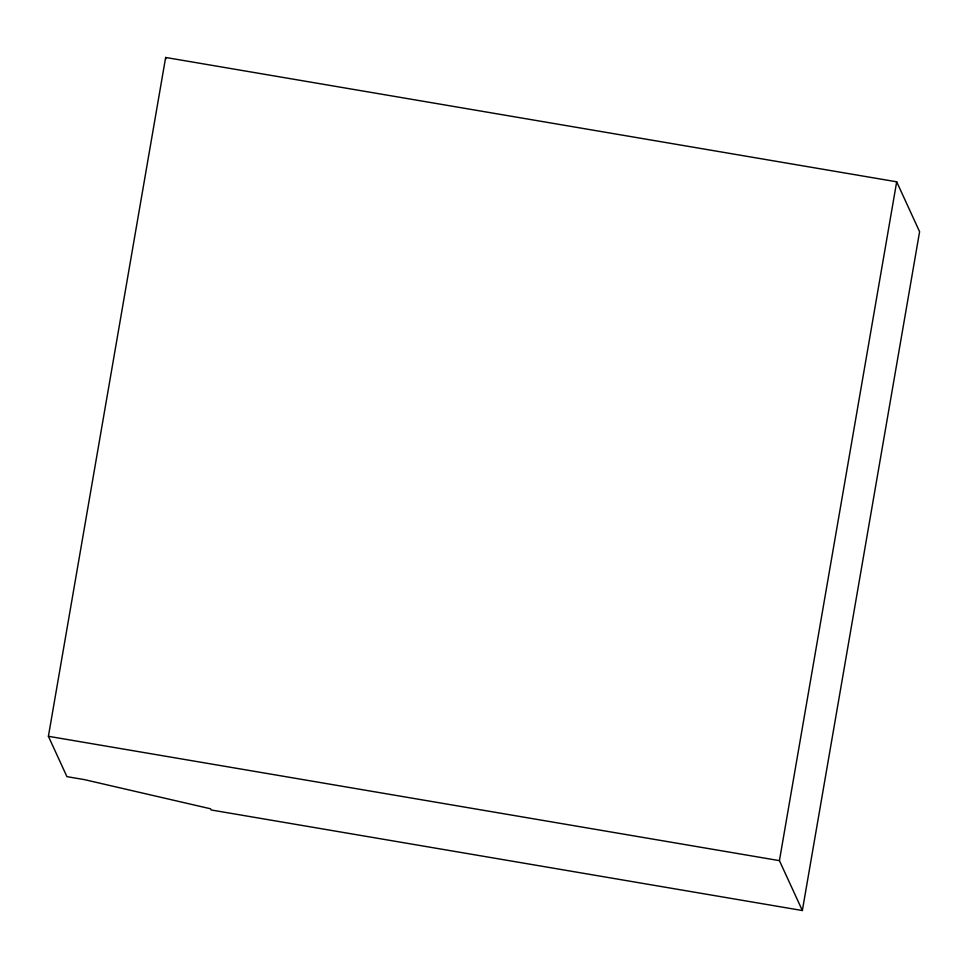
<?xml version="1.0" encoding="UTF-8"?>
<svg xmlns="http://www.w3.org/2000/svg" width="968" height="968" viewBox="0 0 968 968"><rect width="100%" height="100%" fill="white"/><g stroke="black" fill="none" stroke-linecap="round" stroke-linejoin="round"><path stroke-width="1.45" d="M48.4 736.297L165.649 57.463L896.683 181.802L919.6 231.703L802.351 910.537L211.145 809.974L210.601 808.8L84.252 779.591L66.937 776.651L48.4 736.297L779.421 860.637L802.351 910.537M779.421 860.637L896.683 181.802M165.649 57.463L166.194 58.649"/></g></svg>
